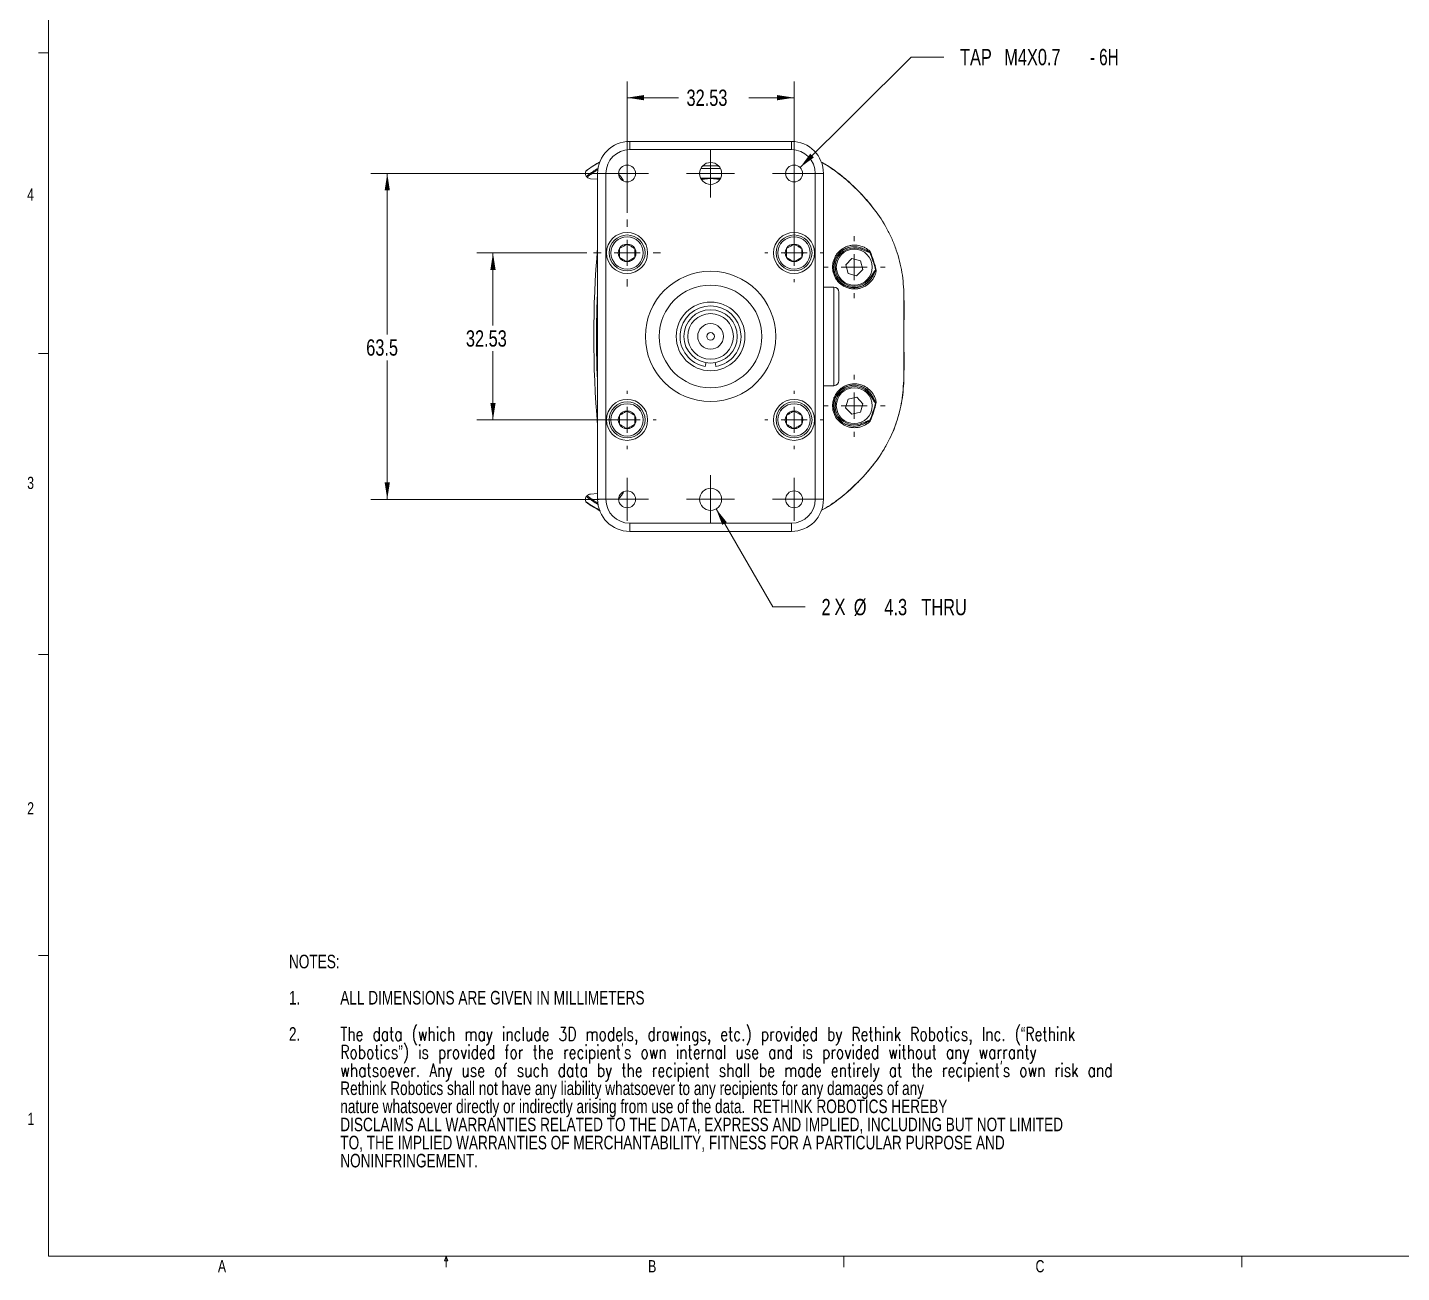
# Model space of a CAD drawing. Header units: millimetres. Extents: x 4 to 551, y 7 to 420.
# Drawn here: x 4.2 to 271.9, y 6.8 to 249.4 of the extents above; entities that cross this region are included whole.
import ezdxf

# ---------------------------------------------------------------- set-up
doc = ezdxf.new("R2010")
doc.units = ezdxf.units.MM
doc.styles.add('SLDTEXTSTYLE0', font='TXT', dxfattribs={"width": 0.75})
doc.styles.add('SLDTEXTSTYLE1', font='TXT', dxfattribs={"width": 0.75, "bigfont": 'bigfont'})
doc.styles.add('SLDTEXTSTYLE7', font='TXT', dxfattribs={"width": 0.7})
doc.dimstyles.new('SLDDIMSTYLE0', dxfattribs={"dimtxt": 3.175, "dimasz": 3.302, "dimexe": 0, "dimexo": 0.0625, "dimgap": 0.79375, "dimtad": 0, "dimtih": 1, "dimtoh": 1, "dimdec": 5, "dimrnd": 1e-09, "dimzin": 12, "dimdsep": 46, "dimtxsty": 'SLDTEXTSTYLE0', "dimsah": 1, "dimcen": 0.09, "dimadec": 0, "dimazin": 0, "dimtfac": 1, "dimtdec": 5, "dimtofl": 0, "dimtmove": 0, "dimatfit": 3, "dimfxl": 0, "dimfrac": 2, "dimtolj": 1, "dimtzin": 12, "dimarcsym": 0})
doc.dimstyles.new('SLDDIMSTYLE2', dxfattribs={"dimtxt": 3.175, "dimasz": 3.302, "dimexe": 0, "dimexo": 0.0625, "dimgap": 0.79375, "dimtad": 0, "dimtih": 1, "dimtoh": 1, "dimdec": 0, "dimrnd": 1e-09, "dimzin": 12, "dimdsep": 46, "dimtxsty": 'SLDTEXTSTYLE0', "dimsah": 1, "dimcen": 0, "dimadec": 0, "dimazin": 0, "dimtfac": 1, "dimtdec": 5, "dimtofl": 0, "dimtmove": 0, "dimatfit": 3, "dimfxl": 0, "dimfrac": 2, "dimtolj": 1, "dimtzin": 12, "dimarcsym": 0})
doc.dimstyles.new('SLDDIMSTYLE3', dxfattribs={"dimtxt": 3.175, "dimasz": 3.302, "dimexe": 0, "dimexo": 0.0625, "dimgap": 0.79375, "dimtad": 0, "dimtih": 1, "dimtoh": 1, "dimdec": 0, "dimrnd": 1e-09, "dimzin": 12, "dimdsep": 46, "dimtxsty": 'SLDTEXTSTYLE0', "dimsah": 1, "dimcen": 0, "dimadec": 0, "dimazin": 0, "dimtfac": 1, "dimtdec": 1, "dimtofl": 0, "dimtmove": 0, "dimatfit": 3, "dimfxl": 0, "dimfrac": 2, "dimtolj": 1, "dimtzin": 12, "dimarcsym": 0})

# ---------------------------------------------------------------- blocks, each defined once
blk = doc.blocks.new('SW_NOTE_0')
at = {"color": 0, "linetype": 'Continuous', "lineweight": 0, "attachment_point": 1}
for s, insert, char_height, style in [('NOTES:', (0, 3.41), 2.646, 'SLDTEXTSTYLE0'), ('1.', (0, -3.64), 2.646, 'SLDTEXTSTYLE0'), ('ALL DIMENSIONS ARE GIVEN IN MILLIMETERS', (10, -3.64), 2.6458, 'SLDTEXTSTYLE0'), ('2.', (0, -10.7), 2.646, 'SLDTEXTSTYLE0'), ('The data (which may include 3D models, drawings, etc.) provided by Rethink Robotics, Inc. (\\M+18167Rethink ', (10, -10.7), 2.64583, 'SLDTEXTSTYLE1'), ('Robotics\\M+18168) is provided for the recipient\\M+18166s own internal use and is provided without any warranty ', (10, -14.23), 2.64583, 'SLDTEXTSTYLE1'), ('whatsoever. Any use of such data by the recipient shall be made entirely at the recipient\\M+18166s own risk and ', (10, -17.76), 2.64583, 'SLDTEXTSTYLE1'), ('Rethink Robotics shall not have any liability whatsoever to any recipients for any damages of any ', (10, -21.28), 2.6458, 'SLDTEXTSTYLE0'), ('nature whatsoever directly or indirectly arising from use of the data.  RETHINK ROBOTICS HEREBY ', (10, -24.81), 2.6458, 'SLDTEXTSTYLE0'), ('DISCLAIMS ALL WARRANTIES RELATED TO THE DATA, EXPRESS AND IMPLIED, INCLUDING BUT NOT LIMITED ', (10, -28.34), 2.6458, 'SLDTEXTSTYLE0'), ('TO, THE IMPLIED WARRANTIES OF MERCHANTABILITY, FITNESS FOR A PARTICULAR PURPOSE AND ', (10, -31.87), 2.6458, 'SLDTEXTSTYLE0'), ('NONINFRINGEMENT.', (10, -35.39), 2.6458, 'SLDTEXTSTYLE0')]:
    blk.add_mtext(s, dxfattribs=dict(at, insert=insert, char_height=char_height, style=style))
blk = doc.blocks.new('*D10')
at = {"color": 7, "linetype": 'Continuous', "lineweight": 0}
for p, q in [((113.21, 205.49), (91.73, 205.49)), ((94.9, 205.49), (94.9, 191.35)), ((94.9, 172.96), (94.9, 186.32)), ((119.75, 172.96), (91.73, 172.96))]:
    blk.add_line(p, q, dxfattribs=at)
for points in [[(94.9, 205.49), (94.39, 202.19), (95.41, 202.19)], [(94.9, 172.96), (95.41, 176.26), (94.39, 176.26)]]:
    blk.add_solid(points, dxfattribs=at)
at = {"color": 7, "linetype": 'Continuous', "lineweight": 0, "insert": (89.62, 190.41), "char_height": 3.175, "attachment_point": 1, "style": 'SLDTEXTSTYLE0'}
blk.add_mtext('32.53', dxfattribs=at)
blk = doc.blocks.new('*D11')
at = {"color": 7, "linetype": 'Continuous', "lineweight": 0}
for p, q in [((121.02, 213.3), (121.02, 238.92)), ((153.55, 206.76), (153.55, 238.92)), ((121.02, 235.75), (131.01, 235.75)), ((153.55, 235.75), (144.74, 235.75))]:
    blk.add_line(p, q, dxfattribs=at)
for points in [[(121.02, 235.75), (124.33, 235.24), (124.33, 236.26)], [(153.55, 235.75), (150.25, 236.26), (150.25, 235.24)]]:
    blk.add_solid(points, dxfattribs=at)
at = {"color": 7, "linetype": 'Continuous', "lineweight": 0, "insert": (132.6, 237.32), "char_height": 3.175, "attachment_point": 1, "style": 'SLDTEXTSTYLE0'}
blk.add_mtext('32.53', dxfattribs=at)
blk = doc.blocks.new('*D12')
at = {"color": 7, "linetype": 'Continuous', "lineweight": 0}
for p, q in [((115.56, 220.97), (71.13, 220.97)), ((74.3, 220.97), (74.3, 189.59)), ((74.3, 157.47), (74.3, 184.56)), ((115.56, 157.47), (71.13, 157.47))]:
    blk.add_line(p, q, dxfattribs=at)
for points in [[(74.3, 220.97), (73.79, 217.67), (74.81, 217.67)], [(74.3, 157.47), (74.81, 160.78), (73.79, 160.78)]]:
    blk.add_solid(points, dxfattribs=at)
at = {"color": 7, "linetype": 'Continuous', "lineweight": 0, "insert": (70.2, 188.65), "char_height": 3.175, "attachment_point": 1, "style": 'SLDTEXTSTYLE0'}
blk.add_mtext('63.5', dxfattribs=at)
blk = doc.blocks.new('*D13')
at = {"color": 7, "linetype": 'Continuous', "lineweight": 0}
for p, q in [((154.72, 222.14), (176.36, 243.67)), ((176.36, 243.67), (182.71, 243.67))]:
    blk.add_line(p, q, dxfattribs=at)
blk.add_solid([(154.72, 222.14), (157.42, 224.11), (156.71, 224.83)], dxfattribs=at)
at = {"color": 7, "linetype": 'Continuous', "lineweight": 0, "char_height": 3.175, "attachment_point": 1}
for s, insert, style in [('TAP ', (185.89, 245.25), 'SLDTEXTSTYLE0'), ('M4X0.7', (194.5, 245.25), 'SLDTEXTSTYLE0'), (' - 6H', (210.35, 245.25), 'SLDTEXTSTYLE7')]:
    blk.add_mtext(s, dxfattribs=dict(at, insert=insert, style=style))
blk = doc.blocks.new('*D14')
at = {"color": 7, "linetype": 'Continuous', "lineweight": 0}
for p, q in [((138.36, 155.61), (149.39, 136.51)), ((149.39, 136.51), (155.74, 136.51))]:
    blk.add_line(p, q, dxfattribs=at)
blk.add_solid([(138.36, 155.61), (139.57, 152.5), (140.45, 153.01)], dxfattribs=at)
at = {"color": 7, "linetype": 'Continuous', "lineweight": 0, "attachment_point": 1, "style": 'SLDTEXTSTYLE0'}
for s, insert, char_height in [('2', (158.91, 138.06), 3.17), ('X ', (161.44, 138.11), 3.175), ('%%c', (165.19, 138.06), 3.175), ('4.3', (171.15, 138.06), 3.175), (' THRU', (177.48, 138.06), 3.175)]:
    blk.add_mtext(s, dxfattribs=dict(at, insert=insert, char_height=char_height))
blk = doc.blocks.new('SW_CENTERMARKSYMBOL_0')
at = {"color": 0, "linetype": 'Continuous', "lineweight": 0}
for p, q in [((0, 2.54), (0, 4.19)), ((16.265, 2.54), (16.265, 4.69)), ((32.53, 2.54), (32.53, 4.19)), ((-2.54, 0), (-4.19, 0)), ((0, 0), (-2.54, 0)), ((0, 0), (0, 2.54)), ((0, 0), (0, -2.54)), ((0, 0), (2.54, 0)), ((2.54, 0), (4.19, 0)), ((13.725, 0), (11.575, 0)), ((16.265, 0), (13.725, 0)), ((16.265, 0), (16.265, 2.54)), ((16.265, 0), (16.265, -2.54)), ((16.265, 0), (18.805, 0)), ((18.805, 0), (20.955, 0)), ((29.99, 0), (28.34, 0)), ((32.53, 0), (29.99, 0)), ((32.53, 0), (32.53, 2.54)), ((32.53, 0), (32.53, -2.54)), ((32.53, 0), (35.07, 0)), ((35.07, 0), (36.72, 0)), ((0, -2.54), (0, -4.19)), ((16.265, -2.54), (16.265, -4.69)), ((32.53, -2.54), (32.53, -4.19)), ((0, -10.405), (0, -8.945)), ((32.53, -10.405), (32.53, -9.795)), ((0, -15.485), (0, -12.945)), ((32.53, -15.485), (32.53, -12.945)), ((-5.08, -15.485), (-6.54, -15.485)), ((0, -15.485), (-2.54, -15.485)), ((0, -15.485), (0, -18.025)), ((0, -15.485), (2.54, -15.485)), ((5.08, -15.485), (6.54, -15.485)), ((27.45, -15.485), (26.84, -15.485)), ((32.53, -15.485), (29.99, -15.485)), ((32.53, -15.485), (32.53, -18.025)), ((32.53, -15.485), (35.07, -15.485)), ((37.61, -15.485), (38.22, -15.485)), ((0, -20.565), (0, -22.025)), ((32.53, -20.565), (32.53, -21.175))]:
    blk.add_line(p, q, dxfattribs=at)
blk = doc.blocks.new('SW_CENTERMARKSYMBOL_1')
at = {"color": 0, "linetype": 'Continuous', "lineweight": 0}
for p, q in [((0, 5.08), (0, 5.69)), ((-5.08, 0), (-5.69, 0)), ((0, 0), (-2.54, 0)), ((0, 0), (0, 2.54)), ((0, 0), (0, -2.54)), ((0, 0), (2.54, 0)), ((5.08, 0), (5.69, 0)), ((0, -5.08), (0, -5.69))]:
    blk.add_line(p, q, dxfattribs=at)
blk = doc.blocks.new('SW_CENTERMARKSYMBOL_2')
at = {"color": 0, "linetype": 'Continuous', "lineweight": 0}
for p, q in [((0, 5.08), (0, 5.69)), ((-5.08, 0), (-5.69, 0)), ((0, 0), (-2.54, 0)), ((0, 0), (0, 2.54)), ((0, 0), (0, -2.54)), ((0, 0), (2.54, 0)), ((5.08, 0), (5.69, 0)), ((0, -5.08), (0, -5.69))]:
    blk.add_line(p, q, dxfattribs=at)
blk = doc.blocks.new('SW_CENTERMARKSYMBOL_3')
at = {"color": 0, "linetype": 'Continuous', "lineweight": 0}
for p, q in [((0, 2.54), (0, 4.19)), ((-2.54, 0), (-4.19, 0)), ((0, 0), (-2.54, 0)), ((0, 0), (0, 2.54)), ((0, 0), (0, -2.54)), ((0, 0), (2.54, 0)), ((2.54, 0), (4.19, 0)), ((0, -2.54), (0, -4.19))]:
    blk.add_line(p, q, dxfattribs=at)
blk = doc.blocks.new('SW_CENTERMARKSYMBOL_4')
at = {"color": 0, "linetype": 'Continuous', "lineweight": 0}
for p, q in [((0, 2.54), (0, 4.69)), ((-2.54, 0), (-4.69, 0)), ((0, 0), (-2.54, 0)), ((0, 0), (0, 2.54)), ((0, 0), (0, -2.54)), ((0, 0), (2.54, 0)), ((2.54, 0), (4.69, 0)), ((0, -2.54), (0, -4.69))]:
    blk.add_line(p, q, dxfattribs=at)
blk = doc.blocks.new('SW_CENTERMARKSYMBOL_5')
at = {"color": 0, "linetype": 'Continuous', "lineweight": 0}
for p, q in [((0, 2.54), (0, 4.19)), ((-2.54, 0), (-4.19, 0)), ((0, 0), (-2.54, 0)), ((0, 0), (0, 2.54)), ((0, 0), (0, -2.54)), ((0, 0), (2.54, 0)), ((2.54, 0), (4.19, 0)), ((0, -2.54), (0, -4.19))]:
    blk.add_line(p, q, dxfattribs=at)
blk = doc.blocks.new('SW_CENTERMARKSYMBOL_6')
at = {"color": 0, "linetype": 'Continuous', "lineweight": 0}
for p, q in [((0, 5.08), (0, 6.04)), ((-5.08, 0), (-6.04, 0)), ((0, 0), (-2.54, 0)), ((0, 0), (0, 2.54)), ((0, 0), (0, -2.54)), ((0, 0), (2.54, 0)), ((5.08, 0), (6.04, 0)), ((0, -5.08), (0, -6.04))]:
    blk.add_line(p, q, dxfattribs=at)
blk = doc.blocks.new('SW_CENTERMARKSYMBOL_7')
at = {"color": 0, "linetype": 'Continuous', "lineweight": 0}
for p, q in [((0, 5.08), (0, 6.04)), ((-5.08, 0), (-6.04, 0)), ((0, 0), (-2.54, 0)), ((0, 0), (0, 2.54)), ((0, 0), (0, -2.54)), ((0, 0), (2.54, 0)), ((5.08, 0), (6.04, 0)), ((0, -5.08), (0, -6.04))]:
    blk.add_line(p, q, dxfattribs=at)

msp = doc.modelspace()

# ---------------------------------------------------------------- linework, layer by layer
at = {"color": 7, "linetype": 'Continuous', "lineweight": 0}
for p, q in [((8.277733, 420.458659), (8.277733, 9.958659)), ((8.277733, 244.518659), (6.380146, 244.518659)), ((8.277733, 185.878659), (6.380146, 185.878659)), ((8.277733, 127.238659), (6.380146, 127.238659)), ((8.277733, 68.598659), (6.380146, 68.598659)), ((550.777733, 9.958659), (8.277733, 9.958659)), ((85.441155, 9.0805), (85.777733, 9.958659)), ((86.09663, 9.0805), (85.441155, 9.0805)), ((85.777733, 9.958659), (85.777733, 7.804759)), ((85.777733, 9.958659), (86.09663, 9.0805)), ((163.277733, 9.958659), (163.277733, 7.804759)), ((240.777733, 9.958659), (240.777733, 7.804759))]:
    msp.add_line(p, q, dxfattribs=at)
at = {"color": 7, "linetype": 'Continuous', "lineweight": 15}
for p, q in [((121.538543, 225.623122), (121.538543, 227.223321)), ((121.538543, 227.223321), (153.038544, 227.223321)), ((153.038544, 225.623122), (121.538543, 225.623122)), ((153.038544, 225.623122), (153.038544, 227.223321)), ((112.999299, 221.455241), (113.026672, 221.502463)), ((115.288544, 219.843442), (113.912641, 219.96382)), ((115.288544, 157.473321), (115.288544, 220.973323)), ((115.288544, 220.973323), (116.888744, 220.973323)), ((116.888744, 220.973323), (116.888744, 157.473321)), ((137.288543, 220.973323), (135.138543, 220.973323)), ((135.335981, 220.073323), (137.288543, 220.073323)), ((135.385257, 219.973323), (137.288543, 219.973323)), ((137.288543, 219.973323), (135.515225, 219.828502)), ((137.288543, 221.973321), (137.288543, 220.973323)), ((139.438544, 220.973323), (137.288543, 220.973323)), ((137.288543, 220.073323), (137.288543, 220.973323)), ((137.288543, 220.073323), (137.288543, 219.973323)), ((137.288543, 220.073323), (139.241106, 220.073323)), ((139.061598, 219.825725), (137.288543, 219.973323)), ((137.288543, 219.973323), (139.19183, 219.973323)), ((157.688343, 157.473321), (157.688343, 220.973323)), ((157.688343, 220.973323), (159.288543, 220.973323)), ((159.288543, 220.973323), (159.288543, 157.473321)), ((164.829672, 204.393483), (163.612706, 203.161009)), ((166.505509, 203.955796), (164.829672, 204.393483)), ((166.964381, 202.285635), (166.505509, 203.955796)), ((163.612706, 203.161009), (164.071578, 201.490847)), ((164.071578, 201.490847), (165.747414, 201.053161)), ((165.747414, 201.053161), (166.964381, 202.285635)), ((161.288544, 198.823322), (159.288543, 198.823322)), ((162.288544, 180.623322), (162.288544, 197.823322)), ((159.288543, 179.623322), (161.288544, 179.623322)), ((164.107566, 176.990323), (163.6008, 175.334065)), ((165.795309, 177.379579), (164.107566, 176.990323)), ((166.976287, 176.112579), (165.795309, 177.379579)), ((163.6008, 175.334065), (164.781778, 174.067065)), ((164.781778, 174.067065), (166.469521, 174.456322)), ((166.469521, 174.456322), (166.976287, 176.112579)), ((113.912641, 158.482824), (115.288544, 158.603202)), ((115.092025, 156.634594), (115.408828, 156.474038)), ((115.288544, 157.473321), (116.888744, 157.473321)), ((157.688343, 157.473321), (159.288543, 157.473321)), ((121.538543, 151.223323), (121.538543, 152.823522)), ((121.538543, 152.823522), (153.038544, 152.823522)), ((153.038544, 151.223323), (153.038544, 152.823522)), ((153.038544, 151.223323), (121.538543, 151.223323))]:
    msp.add_line(p, q, dxfattribs=at)
at = {"color": 8, "linetype": 'Continuous', "lineweight": 15}
for p, q in [((115.204289, 221.630952), (115.419558, 221.689264)), ((115.324768, 221.645254), (115.204289, 221.630952)), ((135.385257, 221.973321), (137.288543, 221.973321)), ((137.288543, 221.973321), (139.19183, 221.973321)), ((162.897081, 220.438625), (162.911273, 220.455927)), ((169.184561, 213.978854), (169.202241, 213.992574)), ((161.288544, 179.623322), (161.288544, 198.823322)), ((174.936018, 197.197082), (174.957926, 197.197091)), ((174.936018, 181.249478), (174.957926, 181.249469)), ((169.184539, 164.467758), (169.202215, 164.45404)), ((162.897051, 158.007993), (162.911243, 157.990693)), ((115.204289, 156.815692), (115.324768, 156.80139))]:
    msp.add_line(p, q, dxfattribs=at)
at = {"color": 7, "linetype": 'Continuous', "lineweight": 15, "flags": 128}
for points in [[(115.092025, 221.81205), (115.101702, 221.796441), (115.113043, 221.778146), (115.125868, 221.757456), (115.139966, 221.734713), (115.155109, 221.710286), (115.171052, 221.68457), (115.187534, 221.657979), (115.204289, 221.630952)], [(166.532393, 206.237332), (166.5484, 206.282551), (166.563812, 206.326091), (166.578055, 206.366333), (166.590604, 206.401781), (166.600986, 206.431116), (166.608823, 206.45325), (166.613816, 206.467361), (166.615785, 206.472921)], [(168.278963, 205.665859), (168.275391, 205.671147), (168.271818, 205.676432), (168.268253, 205.681709), (168.264694, 205.686976), (168.261143, 205.692229), (168.257604, 205.697465), (168.254078, 205.70268), (168.250571, 205.707871)], [(169.442023, 202.13398), (169.442291, 202.127498), (169.442563, 202.121018), (169.442832, 202.114548), (169.4431, 202.108092), (169.443368, 202.101651), (169.443636, 202.095235), (169.443901, 202.088843), (169.444165, 202.082481)], [(168.400359, 200.671002), (168.440404, 200.644592), (168.478961, 200.619162), (168.514597, 200.59566), (168.545987, 200.574957), (168.571967, 200.557824), (168.591566, 200.544896), (168.60406, 200.536656), (168.608985, 200.533408)], [(136.255337, 183.363716), (136.262843, 183.406286), (136.284064, 183.526637), (136.315331, 183.703958), (136.351237, 183.90759), (136.385573, 184.102322)], [(138.32175, 183.363716), (138.314244, 183.406286), (138.293023, 183.526637), (138.261756, 183.703958), (138.22585, 183.90759), (138.191514, 184.102322)], [(168.400359, 177.775642), (168.440404, 177.802052), (168.478961, 177.827482), (168.514597, 177.850984), (168.545987, 177.871687), (168.571967, 177.88882), (168.591566, 177.901748), (168.60406, 177.909988), (168.608985, 177.913236)], [(169.442023, 176.312664), (169.442291, 176.319146), (169.442563, 176.325626), (169.442832, 176.332096), (169.4431, 176.338552), (169.443368, 176.344993), (169.443636, 176.351409), (169.443901, 176.357801), (169.444165, 176.364163)], [(166.532393, 172.209312), (166.5484, 172.164093), (166.563812, 172.120553), (166.578055, 172.080311), (166.590604, 172.044863), (166.600986, 172.015528), (166.608823, 171.993394), (166.613816, 171.979283), (166.615785, 171.973723)], [(168.278963, 172.780785), (168.275391, 172.775497), (168.271818, 172.770212), (168.268253, 172.764935), (168.264694, 172.759668), (168.261143, 172.754415), (168.257604, 172.749179), (168.254078, 172.743964), (168.250571, 172.738773)], [(115.204289, 156.815692), (115.187534, 156.788665), (115.171052, 156.762074), (115.155109, 156.736358), (115.139966, 156.711931), (115.125868, 156.689188), (115.113043, 156.668498), (115.101702, 156.650203), (115.092025, 156.634594)]]:
    msp.add_lwpolyline(points, dxfattribs=at)
at = {"color": 7, "linetype": 'Continuous', "lineweight": 15}
for centre, radius in [((121.023543, 220.973322), 1.65), ((137.288543, 220.973322), 2.15), ((153.553543, 220.973322), 1.65), ((121.023543, 205.488322), 4), ((121.023543, 205.488322), 3.5), ((153.553543, 205.488322), 4), ((153.553543, 205.488322), 3.5), ((121.023543, 205.488322), 3.15), ((153.553543, 205.488322), 3.15), ((165.288543, 202.723322), 3.5), ((137.288543, 189.223322), 12.7), ((137.288543, 189.223322), 10), ((137.288543, 189.223322), 6.7), ((137.288543, 189.223322), 5.2), ((137.288543, 189.223322), 4.45), ((137.288543, 189.223322), 2.5), ((137.288543, 189.223322), 0.75), ((121.023543, 172.958322), 4), ((153.553543, 172.958322), 4), ((165.288543, 175.723322), 3.5), ((121.023543, 172.958322), 3.5), ((121.023543, 172.958322), 3.15), ((153.553543, 172.958322), 3.5), ((153.553543, 172.958322), 3.15), ((121.023543, 157.473322), 1.65), ((137.288543, 157.473322), 2.15), ((153.553543, 157.473322), 1.65)]:
    msp.add_circle(centre, radius, dxfattribs=at)
for centre, radius, start, end in [((121.538543, 220.973322), 6.25, 90, 180), ((121.538543, 220.973322), 4.6498, 90, 180), ((153.038543, 220.973322), 6.25, 0, 90), ((153.038543, 220.973322), 4.6498, 0, 90), ((114.015784, 221.142743), 1.183427, 227.51550401, 265), ((314.534228, 189.223322), 200, 175.0222202, 184.9777798), ((121.023543, 205.488322), 1.732051, 150, 210), ((121.023543, 205.488322), 1.732051, 90, 150), ((121.023543, 205.488322), 1.732051, 30, 90), ((121.023543, 205.488322), 1.732051, 330, 30), ((153.553543, 205.488322), 1.732051, 150, 210), ((153.553543, 205.488322), 1.732051, 90, 150), ((153.553543, 205.488322), 1.732051, 30, 90), ((153.553543, 205.488322), 1.732051, 330, 30), ((165.288543, 202.723322), 3.977571, 70.5076222, 326.59416341), ((165.288543, 202.723322), 3.727656, 70.5076222, 326.59416341), ((121.023543, 205.488322), 1.732051, 210, 270), ((121.023543, 205.488322), 1.732051, 270, 330), ((153.553543, 205.488322), 1.732051, 210, 270), ((153.553543, 205.488322), 1.732051, 270, 330), ((161.288543, 197.823322), 1, 0, 90), ((137.288543, 189.223322), 5.95, 280, 260), ((161.288543, 180.623322), 1, 270, 360), ((165.288543, 175.723322), 3.977571, 33.40583659, 289.4923778), ((165.288543, 175.723322), 3.727656, 33.40583659, 289.4923778), ((121.023543, 172.958322), 1.732051, 90, 150), ((121.023543, 172.958322), 1.732051, 30, 90), ((153.553543, 172.958322), 1.732051, 90, 150), ((153.553543, 172.958322), 1.732051, 30, 90), ((121.023543, 172.958322), 1.732051, 150, 210), ((121.023543, 172.958322), 1.732051, 210, 270), ((121.023543, 172.958322), 1.732051, 270, 330), ((121.023543, 172.958322), 1.732051, 330, 30), ((153.553543, 172.958322), 1.732051, 150, 210), ((153.553543, 172.958322), 1.732051, 210, 270), ((153.553543, 172.958322), 1.732051, 270, 330), ((153.553543, 172.958322), 1.732051, 330, 30), ((114.015784, 157.303901), 1.183427, 95, 132.48449599), ((121.538543, 157.473322), 6.25, 180, 270), ((121.538543, 157.473322), 4.6498, 180, 270), ((153.038543, 157.473322), 4.6498, 270, 0), ((153.038543, 157.473322), 6.25, 270, 0)]:
    msp.add_arc(centre, radius, start, end, dxfattribs=at)
at = {"color": 8, "linetype": 'Continuous', "lineweight": 15}
for points, knots in [([(115.690894, 223.172008), (115.686475, 223.169775), (114.769849, 222.7065), (113.888852, 222.096188), (113.029481, 221.476988), (112.999299, 221.455241)], [0, 0, 0, 0, 0.00465145164, 0.96504243005, 1, 1, 1, 1]), ([(162.897081, 220.438625), (162.897074, 220.43863), (161.683674, 221.431412), (160.337498, 222.433368), (158.857304, 223.18066), (158.776709, 223.221349)], [0, 0, 0, 0, 0.0000053221, 0.945551355, 1, 1, 1, 1]), ([(115.47709, 222.003653), (115.374162, 221.960464), (115.242431, 221.905189), (115.119011, 221.828761), (115.092025, 221.81205)], [0, 0, 0, 0, 0.781349383, 1, 1, 1, 1]), ([(119.40064, 220.80969), (119.576269, 220.635468), (119.956333, 220.258448), (120.214489, 219.759031), (120.35335, 219.490397)], [0, 0, 0, 0, 0.4621029231, 1, 1, 1, 1]), ([(120.377389, 158.990861), (120.279665, 158.800806), (120.046858, 158.34804), (119.70642, 157.896196), (119.454147, 157.672021), (119.410527, 157.633259)], [0, 0, 0, 0, 0.3743529235, 0.8918195861, 1, 1, 1, 1]), ([(158.898094, 155.339665), (159.235453, 155.511383), (160.667535, 156.240323), (161.931127, 157.242161), (162.897051, 158.007993)], [0, 0, 0, 0, 0.2355725052, 1, 1, 1, 1]), ([(112.999299, 156.991403), (113.029463, 156.969623), (113.916242, 156.329321), (114.868509, 155.787213), (115.788384, 155.263546)], [0, 0, 0, 0, 0.0340150675, 1, 1, 1, 1])]:
    msp.add_open_spline(points, degree=3, knots=knots, dxfattribs=at)
at = {"color": 7, "linetype": 'Continuous', "lineweight": 15}
for points, knots in [([(115.7012, 223.199285), (115.683749, 223.190479), (115.000034, 222.845484), (114.104942, 222.275286), (113.270371, 221.660875), (113.036609, 221.48878)], [0, 0, 0, 0, 0.0185064981, 0.7250855093, 1, 1, 1, 1]), ([(137.288543, 222.473322), (136.859697, 222.466971), (136.323686, 222.459033), (135.814242, 222.426015), (135.712389, 222.419414)], [0, 0, 0, 0, 0.8000698578, 1, 1, 1, 1]), ([(138.823757, 222.421924), (138.73547, 222.427612), (138.239436, 222.45957), (137.717545, 222.467118), (137.288543, 222.473322)], [0, 0, 0, 0, 0.1779858618, 1, 1, 1, 1]), ([(137.288543, 221.973321), (137.288543, 222.044174), (137.288543, 222.191624), (137.288543, 222.359333), (137.288543, 222.45695), (137.288543, 222.468008), (137.288543, 222.473322)], [0, 0, 0, 0, 0.2702605491, 0.5624305985, 0.7897364808, 1, 1, 1, 1]), ([(162.904142, 220.446928), (162.887622, 220.461148), (162.247191, 221.012388), (160.895888, 221.939326), (159.52812, 222.858291), (158.796404, 223.228901), (158.770177, 223.242185)], [0, 0, 0, 0, 0.0130896423, 0.507444718, 0.9823451355, 1, 1, 1, 1]), ([(113.077426, 220.431939), (112.964428, 220.610919), (112.914659, 220.800082), (112.900112, 221.147457), (112.933816, 221.30877), (112.999298, 221.455242)], [0, 0, 0, 0, 0.5, 0.5, 1, 1, 1, 1]), ([(169.172633, 213.970081), (169.009268, 214.194126), (168.365769, 215.076651), (167.078668, 216.541355), (165.288131, 218.373971), (163.87612, 219.681981), (163.027253, 220.326857), (162.890897, 220.430446)], [0, 0, 0, 0, 0.0920485015, 0.3625826933, 0.6460887597, 0.9431501852, 1, 1, 1, 1]), ([(169.184562, 213.978854), (168.259692, 215.170682), (167.267895, 216.310053), (165.170606, 218.464441), (164.063142, 219.482156), (162.897106, 220.438604)], [0, 0, 0, 0, 0.5, 0.5, 1, 1, 1, 1]), ([(174.936017, 197.197083), (174.935285, 198.712452), (174.810183, 200.20756), (174.319027, 203.158522), (173.952817, 204.616318), (173.217407, 206.766596), (172.942303, 207.473432), (172.335846, 208.859438), (172.005503, 209.536571), (170.93409, 211.520922), (170.1136, 212.781654), (169.184562, 213.978854)], [0, 0, 0, 0, 0.25, 0.25, 0.5, 0.5, 0.625, 0.625, 0.75, 0.75, 1, 1, 1, 1]), ([(121.023544, 207.220373), (120.808807, 207.096395), (120.441374, 206.884258), (119.907244, 206.575877), (119.641392, 206.422387), (119.523543, 206.354347)], [0, 0, 0, 0, 0.43911650229, 0.75136684122, 1, 1, 1, 1]), ([(119.523543, 206.354347), (119.523543, 206.269471), (119.523543, 206.000898), (119.523543, 205.507447), (119.523543, 204.99697), (119.523543, 204.720944), (119.523543, 204.622297)], [0, 0, 0, 0, 0.1560256845, 0.49370769866, 0.81905820869, 1, 1, 1, 1]), ([(122.523544, 206.354347), (122.308807, 206.478325), (121.941374, 206.690462), (121.407245, 206.998843), (121.141393, 207.152333), (121.023544, 207.220373)], [0, 0, 0, 0, 0.43911645723, 0.75136662395, 1, 1, 1, 1]), ([(122.523544, 204.622297), (122.523544, 204.720944), (122.523544, 204.99697), (122.523544, 205.507447), (122.523544, 206.000898), (122.523544, 206.269471), (122.523544, 206.354347)], [0, 0, 0, 0, 0.18094179131, 0.50629230134, 0.8439743155, 1, 1, 1, 1]), ([(153.553543, 207.220373), (153.338807, 207.096395), (152.971374, 206.884257), (152.437245, 206.575877), (152.171393, 206.422387), (152.053543, 206.354347)], [0, 0, 0, 0, 0.4391160213, 0.751366628, 1, 1, 1, 1]), ([(152.053543, 206.354347), (152.053543, 206.269471), (152.053543, 206.000898), (152.053543, 205.507447), (152.053543, 204.99697), (152.053543, 204.720944), (152.053543, 204.622297)], [0, 0, 0, 0, 0.1560256845, 0.49370769866, 0.81905820869, 1, 1, 1, 1]), ([(155.053544, 206.354347), (154.838807, 206.478325), (154.471373, 206.690462), (153.937244, 206.998843), (153.671392, 207.152333), (153.553543, 207.220373)], [0, 0, 0, 0, 0.43911650229, 0.75136684122, 1, 1, 1, 1]), ([(155.053544, 204.622297), (155.053544, 204.720944), (155.053544, 204.99697), (155.053544, 205.507447), (155.053544, 206.000898), (155.053544, 206.269471), (155.053544, 206.354347)], [0, 0, 0, 0, 0.18094179131, 0.50629230134, 0.8439743155, 1, 1, 1, 1]), ([(169.569826, 202.110751), (169.533345, 201.870086), (169.476996, 201.636457), (169.326584, 201.182231), (169.232244, 200.962026), (169.012538, 200.546687), (168.886647, 200.349777), (168.602994, 199.977002), (168.445525, 199.80212), (168.109015, 199.484117), (167.928872, 199.339473), (167.544553, 199.079048), (167.33984, 198.963438), (166.919623, 198.769153), (166.70254, 198.689266), (166.254264, 198.564569), (166.021096, 198.519734), (165.554978, 198.469508), (165.320945, 198.463488), (164.851051, 198.490125), (164.612983, 198.52334), (164.146723, 198.629229), (163.919541, 198.701219), (163.477225, 198.883348), (163.260511, 198.994491), (162.847639, 199.253543), (162.654064, 199.399433), (162.292429, 199.723565), (162.123189, 199.903329), (161.817759, 200.290621), (161.683362, 200.495301), (161.450498, 200.926278), (161.351466, 201.154426), (161.194838, 201.624367), (161.137129, 201.865969), (161.064441, 202.355113), (161.049758, 202.599185), (161.061865, 203.086365), (161.089091, 203.331428), (161.184888, 203.811121), (161.252606, 204.043396), (161.425974, 204.49339), (161.532821, 204.712947), (161.779748, 205.126876), (161.918967, 205.320676), (162.227574, 205.682844), (162.398655, 205.852504), (162.762676, 206.157734), (162.955032, 206.293396), (163.359516, 206.531906), (163.573505, 206.635397), (164.01209, 206.804546), (164.235705, 206.870241), (164.69116, 206.965027), (164.924456, 206.994161), (165.392886, 207.013876), (165.625288, 207.004602), (166.317234, 206.920887), (166.777478, 206.787346), (167.412268, 206.482245), (167.616202, 206.363011), (168.008039, 206.086961), (168.194276, 205.931009), (168.366875, 205.759052)], [0, 0, 0, 0, 0.03125, 0.03125, 0.0625, 0.0625, 0.09375, 0.09375, 0.125, 0.125, 0.15625, 0.15625, 0.1875, 0.1875, 0.21875, 0.21875, 0.25, 0.25, 0.28125, 0.28125, 0.3125, 0.3125, 0.34375, 0.34375, 0.375, 0.375, 0.40625, 0.40625, 0.4375, 0.4375, 0.46875, 0.46875, 0.5, 0.5, 0.53125, 0.53125, 0.5625, 0.5625, 0.59375, 0.59375, 0.625, 0.625, 0.65625, 0.65625, 0.6875, 0.6875, 0.71875, 0.71875, 0.75, 0.75, 0.78125, 0.78125, 0.8125, 0.8125, 0.84375, 0.84375, 0.875, 0.875, 0.9375, 0.9375, 0.96875, 0.96875, 1, 1, 1, 1]), ([(166.615785, 206.472922), (166.442198, 206.536048), (166.263437, 206.587235), (165.905647, 206.663597), (165.725579, 206.689235), (165.181845, 206.729258), (164.810638, 206.705602), (164.275756, 206.596584), (164.100138, 206.548152), (163.754444, 206.426632), (163.583417, 206.35292), (163.092484, 206.0995), (162.790269, 205.887041), (162.243057, 205.373036), (162.009053, 205.082083), (161.719259, 204.594084), (161.63334, 204.422733), (161.488057, 204.072815), (161.427884, 203.893), (161.333001, 203.523504), (161.298216, 203.332235), (161.257029, 202.949888), (161.250249, 202.758343), (161.271195, 202.18261), (161.341696, 201.794203), (161.529726, 201.24012), (161.606095, 201.059852), (161.781892, 200.716159), (161.881709, 200.551496), (162.105203, 200.236565), (162.230019, 200.085327), (162.495903, 199.806895), (162.637454, 199.678664), (163.087095, 199.325964), (163.42435, 199.132663), (163.946884, 198.923988), (164.124951, 198.867015), (164.488752, 198.778151), (164.675283, 198.746386), (165.228688, 198.691345), (165.594942, 198.705814), (166.321469, 198.835681), (166.666581, 198.948518), (167.15577, 199.184849), (167.315224, 199.275762), (167.617797, 199.47693), (167.761123, 199.587039), (168.167675, 199.945515), (168.410096, 200.225917), (168.608987, 200.533408)], [0, 0, 0, 0, 0.03125, 0.03125, 0.0625, 0.0625, 0.125, 0.125, 0.15625, 0.15625, 0.1875, 0.1875, 0.25, 0.25, 0.3125, 0.3125, 0.34375, 0.34375, 0.375, 0.375, 0.40625, 0.40625, 0.4375, 0.4375, 0.5, 0.5, 0.53125, 0.53125, 0.5625, 0.5625, 0.59375, 0.59375, 0.625, 0.625, 0.6875, 0.6875, 0.71875, 0.71875, 0.75, 0.75, 0.8125, 0.8125, 0.875, 0.875, 0.90625, 0.90625, 0.9375, 0.9375, 1, 1, 1, 1]), ([(168.278964, 205.66586), (168.246053, 205.643617), (168.205053, 205.640836), (168.126645, 205.645208), (168.088751, 205.652831), (167.976528, 205.680668), (167.903535, 205.706441), (167.685953, 205.787511), (167.543219, 205.847473), (167.113095, 206.022464), (166.824276, 206.134014), (166.532393, 206.237331)], [0, 0, 0, 0, 0.0625, 0.0625, 0.125, 0.125, 0.25, 0.25, 0.5, 0.5, 1, 1, 1, 1]), ([(166.615785, 206.472922), (166.899603, 206.371152), (167.17604, 206.250247), (167.578055, 206.042841), (167.710027, 205.969144), (167.907194, 205.85652), (167.972718, 205.818508), (168.072663, 205.764517), (168.10621, 205.746938), (168.158286, 205.72388), (168.176024, 205.716666), (168.212475, 205.705927), (168.232721, 205.700167), (168.250571, 205.707872)], [0, 0, 0, 0, 0.5, 0.5, 0.75, 0.75, 0.875, 0.875, 0.9375, 0.9375, 0.96875, 0.96875, 1, 1, 1, 1]), ([(119.523543, 204.622297), (119.73828, 204.498318), (120.105713, 204.286181), (120.639843, 203.977802), (120.905695, 203.824311), (121.023544, 203.756271)], [0, 0, 0, 0, 0.4391165097, 0.7513665969, 1, 1, 1, 1]), ([(121.023544, 203.756271), (121.23828, 203.880249), (121.605713, 204.092388), (122.139843, 204.400767), (122.405694, 204.554256), (122.523544, 204.622297)], [0, 0, 0, 0, 0.439116273, 0.7513666257, 1, 1, 1, 1]), ([(152.053543, 204.622297), (152.26828, 204.498318), (152.635713, 204.286181), (153.169842, 203.977802), (153.435694, 203.824311), (153.553543, 203.756271)], [0, 0, 0, 0, 0.4391164646, 0.7513663796, 1, 1, 1, 1]), ([(153.553543, 203.756271), (153.76828, 203.880249), (154.135713, 204.092387), (154.669843, 204.400767), (154.935695, 204.554256), (155.053544, 204.622297)], [0, 0, 0, 0, 0.439116754, 0.7513668389, 1, 1, 1, 1]), ([(168.40036, 200.671002), (168.567096, 200.923815), (168.728381, 201.180068), (168.965227, 201.567654), (169.043045, 201.697621), (169.168186, 201.887114), (169.211231, 201.949712), (169.284397, 202.036196), (169.310372, 202.064055), (169.369463, 202.111535), (169.403729, 202.132386), (169.442023, 202.13398)], [0, 0, 0, 0, 0.5, 0.5, 0.75, 0.75, 0.875, 0.875, 0.9375, 0.9375, 1, 1, 1, 1]), ([(169.444167, 202.082481), (169.425687, 202.078184), (169.413099, 202.062389), (169.390424, 202.033088), (169.380616, 202.017327), (169.352776, 201.969275), (169.336465, 201.936113), (169.288884, 201.835974), (169.259337, 201.768223), (169.169633, 201.565679), (169.108847, 201.431168), (168.914495, 201.03456), (168.7697, 200.779343), (168.608987, 200.533408)], [0, 0, 0, 0, 0.03125, 0.03125, 0.0625, 0.0625, 0.125, 0.125, 0.25, 0.25, 0.5, 0.5, 1, 1, 1, 1]), ([(115.288544, 180.198595), (115.255913, 180.794976), (115.08447, 183.928377), (115.050608, 188.95738), (115.107064, 194.427746), (115.240666, 197.341774), (115.288544, 198.38604)], [0, 0, 0, 0, 0.0986927751, 0.5185343862, 0.827462989, 1, 1, 1, 1]), ([(174.922261, 181.250244), (174.935708, 181.504545), (175.001392, 182.746683), (174.983933, 185.285275), (174.936023, 189.017266), (174.978197, 192.849929), (175.008282, 195.630784), (174.934611, 196.957678), (174.921366, 197.196228)], [0, 0, 0, 0, 0.0478992544, 0.2339648718, 0.4772549355, 0.7500367306, 0.9550613485, 1, 1, 1, 1]), ([(174.936017, 181.249478), (174.93634, 181.913967), (174.933738, 182.578445), (174.931684, 183.907412), (174.930851, 184.571896), (174.928821, 186.56535), (174.92736, 189.223286), (174.928821, 191.88122), (174.930851, 193.874669), (174.931684, 194.539152), (174.933737, 195.868118), (174.936338, 196.532599), (174.936017, 197.197083)], [0, 0, 0, 0, 0.125, 0.125, 0.25, 0.25, 0.5, 0.75, 0.75, 0.875, 0.875, 1, 1, 1, 1]), ([(168.366875, 172.687592), (168.194313, 172.515672), (168.010146, 172.361404), (167.619697, 172.085863), (167.411913, 171.964117), (166.98612, 171.759691), (166.767136, 171.676036), (166.317046, 171.544866), (166.08441, 171.497415), (165.621125, 171.441714), (165.389055, 171.432814), (164.924045, 171.452616), (164.689166, 171.481866), (164.231799, 171.577384), (164.008612, 171.643326), (163.57334, 171.811424), (163.359605, 171.914595), (162.748962, 172.274941), (162.385854, 172.578242), (161.762124, 173.30984), (161.516437, 173.719582), (161.164693, 174.630313), (161.068755, 175.105503), (161.049522, 175.845861), (161.064504, 176.092057), (161.13714, 176.580652), (161.195119, 176.822769), (161.34997, 177.288079), (161.447071, 177.513348), (161.681603, 177.948747), (161.817877, 178.155961), (162.120259, 178.539808), (162.287265, 178.718154), (162.653571, 179.047061), (162.848622, 179.193649), (163.257786, 179.450512), (163.473059, 179.561507), (163.921468, 179.746292), (164.149591, 179.818152), (164.613067, 179.923236), (164.849563, 179.956501), (165.324798, 179.983309), (165.559757, 179.976845), (166.024496, 179.926316), (166.255074, 179.882016), (166.707397, 179.755859), (166.925148, 179.675267), (167.554241, 179.383406), (167.945984, 179.117438), (168.449183, 178.640635), (168.604183, 178.46825), (168.887747, 178.09525), (169.015136, 177.895561), (169.233791, 177.481169), (169.326305, 177.264932), (169.476125, 176.813142), (169.533326, 176.576683), (169.569826, 176.335893)], [0, 0, 0, 0, 0.03125, 0.03125, 0.0625, 0.0625, 0.09375, 0.09375, 0.125, 0.125, 0.15625, 0.15625, 0.1875, 0.1875, 0.21875, 0.21875, 0.25, 0.25, 0.3125, 0.3125, 0.375, 0.375, 0.4375, 0.4375, 0.46875, 0.46875, 0.5, 0.5, 0.53125, 0.53125, 0.5625, 0.5625, 0.59375, 0.59375, 0.625, 0.625, 0.65625, 0.65625, 0.6875, 0.6875, 0.71875, 0.71875, 0.75, 0.75, 0.78125, 0.78125, 0.8125, 0.8125, 0.875, 0.875, 0.90625, 0.90625, 0.9375, 0.9375, 0.96875, 0.96875, 1, 1, 1, 1]), ([(168.608987, 177.913236), (168.508798, 178.068132), (168.398104, 178.21557), (168.160846, 178.490616), (168.03372, 178.619119), (167.627082, 178.978041), (167.319627, 179.182455), (166.831653, 179.418467), (166.663645, 179.486166), (166.316645, 179.598968), (166.137197, 179.643953), (165.777066, 179.708224), (165.595199, 179.727978), (165.22789, 179.742357), (165.04132, 179.736858), (164.484128, 179.680851), (164.121653, 179.592857), (163.416341, 179.310372), (163.085843, 179.120172), (162.633465, 178.764609), (162.489266, 178.633405), (162.224351, 178.354747), (162.102332, 178.206402), (161.879399, 177.891515), (161.777788, 177.723418), (161.601833, 177.377455), (161.527078, 177.199521), (161.341799, 176.651118), (161.270682, 176.262742), (161.250246, 175.681682), (161.257672, 175.486737), (161.299587, 175.105933), (161.333954, 174.918668), (161.428941, 174.550305), (161.49014, 174.367901), (161.637003, 174.016034), (161.72194, 173.8477), (161.913656, 173.525557), (162.020439, 173.37175), (162.255981, 173.078867), (162.384593, 172.940376), (162.790717, 172.559763), (163.093767, 172.346127), (163.751857, 172.007134), (164.09594, 171.886701), (164.633239, 171.777203), (164.816684, 171.752841), (165.180634, 171.72976), (165.362301, 171.7307), (165.906389, 171.770656), (166.271315, 171.848453), (166.615785, 171.973722)], [0, 0, 0, 0, 0.03125, 0.03125, 0.0625, 0.0625, 0.125, 0.125, 0.15625, 0.15625, 0.1875, 0.1875, 0.21875, 0.21875, 0.25, 0.25, 0.3125, 0.3125, 0.375, 0.375, 0.40625, 0.40625, 0.4375, 0.4375, 0.46875, 0.46875, 0.5, 0.5, 0.5625, 0.5625, 0.59375, 0.59375, 0.625, 0.625, 0.65625, 0.65625, 0.6875, 0.6875, 0.71875, 0.71875, 0.75, 0.75, 0.8125, 0.8125, 0.875, 0.875, 0.90625, 0.90625, 0.9375, 0.9375, 1, 1, 1, 1]), ([(169.184537, 164.467759), (170.113573, 165.664952), (170.931678, 166.922591), (172.354093, 169.554363), (172.958938, 170.93045), (173.697129, 173.079749), (173.913423, 173.806742), (174.284564, 175.273359), (174.438979, 176.010768), (174.810163, 178.235112), (174.935281, 179.73411), (174.936017, 181.249478)], [0, 0, 0, 0, 0.25, 0.25, 0.5, 0.5, 0.625, 0.625, 0.75, 0.75, 1, 1, 1, 1]), ([(169.192202, 164.461599), (169.206507, 164.47917), (169.742214, 165.137144), (170.651055, 166.51074), (171.86642, 168.565454), (172.821385, 170.585935), (173.585408, 172.596197), (174.146234, 174.592369), (174.555171, 176.691477), (174.810535, 178.905206), (174.922844, 180.443493), (174.929473, 181.247749), (174.929488, 181.249547)], [0, 0, 0, 0, 0.0037636575, 0.1409355226, 0.2727898916, 0.4002054231, 0.5115675621, 0.629669137, 0.744156668, 0.8664027689, 0.9997014199, 1, 1, 1, 1]), ([(169.442023, 176.312664), (169.403218, 176.314279), (169.369084, 176.335299), (169.309423, 176.383467), (169.283626, 176.411298), (169.210691, 176.497698), (169.16785, 176.560019), (169.042758, 176.749496), (168.964999, 176.879365), (168.728252, 177.266786), (168.56703, 177.52293), (168.40036, 177.775642)], [0, 0, 0, 0, 0.0625, 0.0625, 0.125, 0.125, 0.25, 0.25, 0.5, 0.5, 1, 1, 1, 1]), ([(168.608987, 177.913236), (168.769637, 177.667399), (168.914924, 177.411265), (169.109071, 177.01499), (169.169724, 176.88076), (169.259331, 176.678434), (169.288845, 176.610767), (169.336349, 176.510769), (169.352635, 176.477643), (169.380454, 176.429581), (169.390309, 176.413732), (169.412948, 176.384424), (169.425708, 176.368455), (169.444167, 176.364163)], [0, 0, 0, 0, 0.5, 0.5, 0.75, 0.75, 0.875, 0.875, 0.9375, 0.9375, 0.96875, 0.96875, 1, 1, 1, 1]), ([(121.023544, 174.690373), (120.808807, 174.566395), (120.441374, 174.354257), (119.907244, 174.045877), (119.641392, 173.892388), (119.523543, 173.824347)], [0, 0, 0, 0, 0.439116754, 0.7513668389, 1, 1, 1, 1]), ([(122.523544, 173.824347), (122.308807, 173.948326), (121.941374, 174.160463), (121.407245, 174.468842), (121.141393, 174.622333), (121.023544, 174.690373)], [0, 0, 0, 0, 0.4391164646, 0.7513663796, 1, 1, 1, 1]), ([(153.553543, 174.690373), (153.338807, 174.566395), (152.971374, 174.354256), (152.437244, 174.045877), (152.171393, 173.892388), (152.053543, 173.824347)], [0, 0, 0, 0, 0.439116273, 0.7513666257, 1, 1, 1, 1]), ([(155.053544, 173.824347), (154.838807, 173.948326), (154.471374, 174.160463), (153.937244, 174.468842), (153.671392, 174.622333), (153.553543, 174.690373)], [0, 0, 0, 0, 0.4391165097, 0.7513665969, 1, 1, 1, 1]), ([(119.523543, 173.824347), (119.523543, 173.739471), (119.523543, 173.470898), (119.523543, 172.977447), (119.523543, 172.466971), (119.523543, 172.190945), (119.523543, 172.092297)], [0, 0, 0, 0, 0.15602616808, 0.49370820572, 0.81905772153, 1, 1, 1, 1]), ([(119.523543, 172.092297), (119.73828, 171.968319), (120.105714, 171.756182), (120.639843, 171.447801), (120.905695, 171.294311), (121.023544, 171.226271)], [0, 0, 0, 0, 0.43911650229, 0.75136684122, 1, 1, 1, 1]), ([(121.023544, 171.226271), (121.23828, 171.350249), (121.605713, 171.562387), (122.139842, 171.870767), (122.405694, 172.024257), (122.523544, 172.092297)], [0, 0, 0, 0, 0.4391160213, 0.751366628, 1, 1, 1, 1]), ([(122.523544, 172.092297), (122.523544, 172.190945), (122.523544, 172.466971), (122.523544, 172.977447), (122.523544, 173.470898), (122.523544, 173.739471), (122.523544, 173.824347)], [0, 0, 0, 0, 0.1809422785, 0.5062917943, 0.8439738319, 1, 1, 1, 1]), ([(152.053543, 173.824347), (152.053543, 173.739471), (152.053543, 173.470898), (152.053543, 172.977447), (152.053543, 172.466971), (152.053543, 172.190945), (152.053543, 172.092297)], [0, 0, 0, 0, 0.15602616808, 0.49370820572, 0.81905772153, 1, 1, 1, 1]), ([(152.053543, 172.092297), (152.26828, 171.968319), (152.635713, 171.756182), (153.169842, 171.447801), (153.435694, 171.294311), (153.553543, 171.226271)], [0, 0, 0, 0, 0.43911645723, 0.75136662395, 1, 1, 1, 1]), ([(153.553543, 171.226271), (153.76828, 171.350249), (154.135713, 171.562386), (154.669843, 171.870767), (154.935695, 172.024257), (155.053544, 172.092297)], [0, 0, 0, 0, 0.43911650229, 0.75136684122, 1, 1, 1, 1]), ([(155.053544, 172.092297), (155.053544, 172.190945), (155.053544, 172.466971), (155.053544, 172.977447), (155.053544, 173.470898), (155.053544, 173.739471), (155.053544, 173.824347)], [0, 0, 0, 0, 0.1809422785, 0.5062917943, 0.8439738319, 1, 1, 1, 1]), ([(166.532393, 172.209313), (166.824413, 172.312679), (167.113281, 172.424253), (167.543619, 172.599335), (167.686467, 172.659346), (167.904128, 172.740413), (167.977361, 172.766265), (168.08992, 172.79406), (168.128196, 172.801624), (168.205497, 172.805728), (168.246519, 172.802712), (168.278964, 172.780784)], [0, 0, 0, 0, 0.5, 0.5, 0.75, 0.75, 0.875, 0.875, 0.9375, 0.9375, 1, 1, 1, 1]), ([(168.250571, 172.738772), (168.232686, 172.746492), (168.212837, 172.740797), (168.176319, 172.730091), (168.158741, 172.722952), (168.10663, 172.699918), (168.073048, 172.682329), (167.973006, 172.628303), (167.907444, 172.590267), (167.710174, 172.477583), (167.57799, 172.403762), (167.175341, 172.196051), (166.89957, 172.07548), (166.615785, 171.973722)], [0, 0, 0, 0, 0.03125, 0.03125, 0.0625, 0.0625, 0.125, 0.125, 0.25, 0.25, 0.5, 0.5, 1, 1, 1, 1]), ([(162.887919, 158.019732), (163.108005, 158.189517), (163.973372, 158.857102), (165.403253, 160.183855), (167.186743, 162.023423), (168.455573, 163.469772), (169.076849, 164.335163), (169.176276, 164.473657)], [0, 0, 0, 0, 0.0922760762, 0.3628242677, 0.64633099, 0.9433997587, 1, 1, 1, 1]), ([(162.897051, 158.007994), (164.063453, 158.964738), (165.175607, 159.986971), (167.272534, 162.141726), (168.259656, 163.275919), (169.184537, 164.467759)], [0, 0, 0, 0, 0.5, 0.5, 1, 1, 1, 1]), ([(112.999298, 156.991402), (112.933763, 157.137993), (112.900191, 157.299209), (112.910952, 157.558976), (112.924953, 157.64843), (112.979466, 157.830855), (113.020276, 157.924185), (113.077426, 158.014705)], [0, 0, 0, 0, 0.5, 0.5, 0.75, 0.75, 1, 1, 1, 1]), ([(158.896075, 155.328638), (158.980005, 155.372277), (159.74984, 155.772542), (161.100642, 156.652175), (162.305803, 157.564982), (162.89487, 158.01115)], [0, 0, 0, 0, 0.0588719471, 0.5399885756, 1, 1, 1, 1]), ([(113.026296, 156.945529), (113.026219, 156.945172), (113.0247, 156.938088), (113.011671, 156.965434), (112.999299, 156.991403)], [0, 0, 0, 0, 0.0503860444, 1, 1, 1, 1]), ([(113.02833, 156.948156), (113.054784, 156.927622), (113.673503, 156.447371), (114.597959, 155.857345), (115.531578, 155.359786), (115.803677, 155.214774)], [0, 0, 0, 0, 0.0306773871, 0.7174961508, 1, 1, 1, 1])]:
    msp.add_open_spline(points, degree=3, knots=knots, dxfattribs=at)
for points in [[(113.077426, 220.431939), (113.72765, 220.922353), (114.399828, 221.382911), (115.092025, 221.81205)], [(113.216509, 220.270012), (113.152952, 220.32822), (113.101566, 220.393703), (113.077426, 220.431939)], [(115.204288, 221.630954), (114.521419, 221.207638), (113.858194, 220.753483), (113.216509, 220.270012)], [(162.897106, 220.438604), (162.897098, 220.438611), (162.89709, 220.438618), (162.897081, 220.438625)], [(168.250571, 205.707872), (168.291443, 205.725515), (168.331436, 205.743122), (168.366875, 205.759052)], [(168.278964, 205.66586), (168.310678, 205.697043), (168.340883, 205.729131), (168.366875, 205.759052)], [(169.442023, 202.13398), (169.149113, 203.339882), (168.759389, 204.521664), (168.278964, 205.66586)], [(168.366875, 205.759052), (168.866381, 204.577671), (169.269236, 203.357679), (169.569826, 202.110751)], [(169.442023, 202.13398), (169.486712, 202.12764), (169.530708, 202.119591), (169.569826, 202.110751)], [(169.444167, 202.082481), (169.488173, 202.092715), (169.53143, 202.102439), (169.569826, 202.110751)], [(168.278964, 172.780784), (168.759389, 173.92498), (169.149113, 175.106762), (169.442023, 176.312664)], [(169.569826, 176.335893), (169.269236, 175.088965), (168.866381, 173.868973), (168.366875, 172.687592)], [(169.442023, 176.312664), (169.486743, 176.319008), (169.530677, 176.327026), (169.569826, 176.335893)], [(169.444167, 176.364163), (169.488175, 176.353929), (169.531431, 176.344205), (169.569826, 176.335893)], [(168.250571, 172.738772), (168.291442, 172.72113), (168.331435, 172.703522), (168.366875, 172.687592)], [(168.278964, 172.780784), (168.310676, 172.749602), (168.340882, 172.717514), (168.366875, 172.687592)], [(113.077426, 158.014705), (113.101566, 158.052941), (113.152956, 158.118428), (113.216509, 158.176632)], [(115.092025, 156.634594), (114.399828, 157.063733), (113.72765, 157.524291), (113.077426, 158.014705)], [(113.216509, 158.176632), (113.858194, 157.693161), (114.521419, 157.239006), (115.204288, 156.81569)]]:
    msp.add_open_spline(points, degree=3, dxfattribs=at)

# ---------------------------------------------------------------- block references
at = {"color": 7, "linetype": 'Continuous', "lineweight": 0}
for name, p in [('SW_CENTERMARKSYMBOL_0', (121.023543, 220.973322)), ('SW_CENTERMARKSYMBOL_7', (165.288543, 202.723322)), ('SW_CENTERMARKSYMBOL_6', (165.288543, 175.723322)), ('SW_CENTERMARKSYMBOL_1', (121.023543, 172.958322)), ('SW_CENTERMARKSYMBOL_2', (153.553543, 172.958322)), ('SW_CENTERMARKSYMBOL_5', (121.023543, 157.473322)), ('SW_CENTERMARKSYMBOL_4', (137.288543, 157.473322)), ('SW_CENTERMARKSYMBOL_3', (153.553543, 157.473322)), ('SW_NOTE_0', (55.145931, 65.307968))]:
    msp.add_blockref(name, p, dxfattribs=at)

# ---------------------------------------------------------------- texts
at = {"color": 7, "linetype": 'Continuous', "lineweight": 0, "char_height": 2.38125, "attachment_point": 1, "style": 'SLDTEXTSTYLE0'}
for s, insert in [('4', (4.152904, 218.081742)), ('3', (4.157314, 161.866852)), ('2', (4.155936, 98.44728)), ('1', (4.216018, 37.913202)), ('A', (41.307726, 9.20328)), ('B', (125.129273, 9.20328)), ('C', (200.601821, 9.20328))]:
    msp.add_mtext(s, dxfattribs=dict(at, insert=insert))

# ---------------------------------------------------------------- dimensions: what is measured, and where the dimension line sits
at = {"color": 7, "linetype": 'Continuous', "lineweight": 0}
for p1, p2, text, dimstyle, picture, middle in [((152.38398, 219.80944), (154.723107, 222.137204), 'TAP M4X0.7 - 6H\\P', 'SLDDIMSTYLE2', '*D13', (200.440325, 243.672856)), ((136.213735, 159.335387), (138.363352, 155.611257), '<>X %%c 4.3 THRU\\P', 'SLDDIMSTYLE3', '*D14', (171.893004, 136.514622))]:
    dim = msp.add_diameter_dim_2p(p1=p1, p2=p2, text=text, dimstyle=dimstyle, override={"dimpost": '<>'}, dxfattribs=at)
    dim.commit()
    dim.dimension.update_dxf_attribs({"geometry": picture, "text_midpoint": middle, "dimtype": 163})
dim = msp.add_linear_dim(base=(153.553543, 235.748492), p1=(121.023543, 212.028322), p2=(153.553543, 205.488322), dimstyle='SLDDIMSTYLE0', dxfattribs=at)
dim.commit()
dim.dimension.update_dxf_attribs({"geometry": '*D11', "text_midpoint": (137.87658, 235.748492), "dimtype": 160})
for base, p1, p2, picture, middle in [((74.302493, 157.473322), (116.833543, 220.973322), (116.833543, 157.473322), '*D12', (74.302493, 187.075302)), ((94.900887, 172.958322), (114.483543, 205.488322), (121.023543, 172.958322), '*D10', (94.900887, 188.835236))]:
    dim = msp.add_linear_dim(base=base, p1=p1, p2=p2, angle=90, dimstyle='SLDDIMSTYLE0', dxfattribs=at)
    dim.commit()
    dim.dimension.update_dxf_attribs({"geometry": picture, "text_midpoint": middle, "dimtype": 160})

doc.saveas('drawing.dxf')
